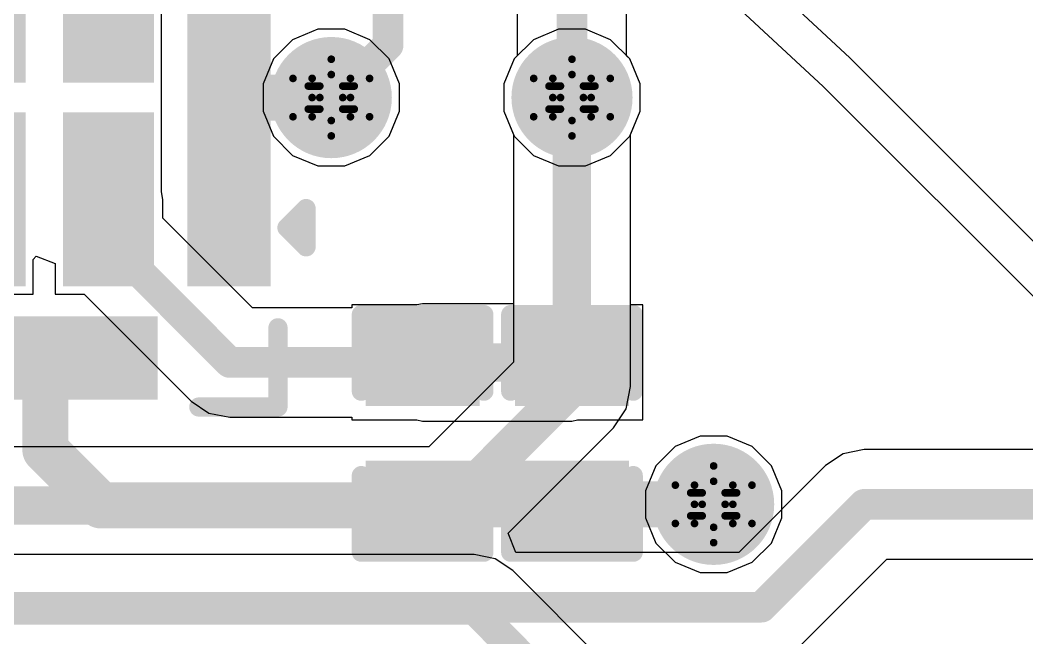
# Model space of a CAD drawing. Header units: inches. Extents: x -2.7 to 10.9, y -2.9 to 7.4.
# Drawn here: x 1.5479 to 1.8108, y 1.3925 to 1.5537 of the extents above; entities that cross this region are included whole.
import ezdxf

# ---------------------------------------------------------------- set-up
doc = ezdxf.new("R2010")
doc.units = ezdxf.units.IN
doc.header["$MEASUREMENT"] = 0
for name, color, linetype in [('Board Outline', 216, 'Continuous'), ('Bottom Layer', 5, 'Continuous'), ('Bottom Solder', 6, 'Continuous'), ('Drill Drawing', 1, 'Continuous'), ('Layer 2', 16, 'Continuous'), ('Layer 3', 76, 'Continuous'), ('Top Layer', 1, 'Continuous'), ('Top Overlay', 2, 'Continuous'), ('Top Paste', 8, 'Continuous'), ('Top Solder', 216, 'Continuous'), ('Via Holes', 16, 'Continuous')]:
    doc.layers.add(name, color=color, linetype=linetype)

# ---------------------------------------------------------------- blocks, each defined once
blk = doc.blocks.new('MP34DT06JTR_46')
at = {"layer": 'Top Layer'}
for points in [[(-0.02559, 0.0748), (0.02559, 0.0748), (0.02559, 0.06102), (-0.02559, 0.06102)], [(-0.05512, 0.04528), (-0.04134, 0.04528), (-0.04134, -0.04528), (-0.05512, -0.04528)], [(-0.02461, 0.04528), (-0.00886, 0.04528), (-0.00886, 0.00787), (-0.02461, 0.00787)], [(0.00886, 0.04528), (0.02461, 0.04528), (0.02461, 0.00787), (0.00886, 0.00787)], [(0.04134, 0.04528), (0.05512, 0.04528), (0.05512, -0.04528), (0.04134, -0.04528)], [(-0.02461, -0.00787), (-0.00886, -0.00787), (-0.00886, -0.04528), (-0.02461, -0.04528)], [(0.00886, -0.00787), (0.02461, -0.00787), (0.02461, -0.04528), (0.00886, -0.04528)], [(-0.02559, -0.06102), (0.02559, -0.06102), (0.02559, -0.0748), (-0.02559, -0.0748)]]:
    blk.add_hatch(color=1, dxfattribs=at).paths.add_polyline_path(points)
at = {"layer": 'Top Paste'}
for points in [[(-0.02559, 0.0748), (0.02559, 0.0748), (0.02559, 0.06102), (-0.02559, 0.06102)], [(-0.05512, 0.04528), (-0.04134, 0.04528), (-0.04134, -0.04528), (-0.05512, -0.04528)], [(-0.02461, 0.04528), (-0.00886, 0.04528), (-0.00886, 0.00787), (-0.02461, 0.00787)], [(0.00886, 0.04528), (0.02461, 0.04528), (0.02461, 0.00787), (0.00886, 0.00787)], [(0.04134, 0.04528), (0.05512, 0.04528), (0.05512, -0.04528), (0.04134, -0.04528)], [(-0.02461, -0.00787), (-0.00886, -0.00787), (-0.00886, -0.04528), (-0.02461, -0.04528)], [(0.00886, -0.00787), (0.02461, -0.00787), (0.02461, -0.04528), (0.00886, -0.04528)], [(-0.02559, -0.06102), (0.02559, -0.06102), (0.02559, -0.0748), (-0.02559, -0.0748)]]:
    blk.add_hatch(color=8, dxfattribs=at).paths.add_polyline_path(points)
at = {"layer": 'Top Solder'}
for points in [[(-0.02959, 0.0788), (0.02959, 0.0788), (0.02959, 0.05702), (-0.02959, 0.05702)], [(-0.05912, 0.04928), (-0.03734, 0.04928), (-0.03734, -0.04928), (-0.05912, -0.04928)], [(-0.02861, 0.04928), (-0.00486, 0.04928), (-0.00486, 0.00387), (-0.02861, 0.00387)], [(0.00486, 0.04928), (0.02861, 0.04928), (0.02861, 0.00387), (0.00486, 0.00387)], [(0.03734, 0.04928), (0.05912, 0.04928), (0.05912, -0.04928), (0.03734, -0.04928)], [(-0.02861, -0.00387), (-0.00486, -0.00387), (-0.00486, -0.04928), (-0.02861, -0.04928)], [(0.00486, -0.00387), (0.02861, -0.00387), (0.02861, -0.04928), (0.00486, -0.04928)], [(-0.02959, -0.05702), (0.02959, -0.05702), (0.02959, -0.0788), (-0.02959, -0.0788)]]:
    blk.add_hatch(color=216, dxfattribs=at).paths.add_polyline_path(points)
at = {"layer": 'Top Overlay'}
for points in [[(-0.06102, 0.08071, 0.005, 0.005, 0), (-0.04035, 0.08071, 0.005, 0.005, 0)], [(-0.06102, 0.06004, 0.005, 0.005, 0), (-0.06102, 0.08071, 0.005, 0.005, 0)], [(0.04035, 0.08071, 0.005, 0.005, 0), (0.06102, 0.08071, 0.005, 0.005, 0)], [(0.06102, 0.06004, 0.005, 0.005, 0), (0.06102, 0.08071, 0.005, 0.005, 0)], [(0.06336, -0.03394, 0.005, 0.005, 0), (0.06836, -0.02894, 0.005, 0.005, 0)], [(0.06836, -0.03894, 0.005, 0.005, 0), (0.06836, -0.02894, 0.005, 0.005, 0)], [(0.06336, -0.03394, 0.005, 0.005, 0), (0.06836, -0.03894, 0.005, 0.005, 0)], [(-0.06102, -0.08071, 0.005, 0.005, 0), (-0.06102, -0.06004, 0.005, 0.005, 0)], [(0.06102, -0.08071, 0.005, 0.005, 0), (0.06102, -0.06004, 0.005, 0.005, 0)], [(-0.06102, -0.08071, 0.005, 0.005, 0), (-0.04035, -0.08071, 0.005, 0.005, 0)], [(0.04035, -0.08071, 0.005, 0.005, 0), (0.06102, -0.08071, 0.005, 0.005, 0)]]:
    blk.add_lwpolyline(points, format="xyseb", dxfattribs=at)
for points in [[(-0.06227, 0.08071, 0.0025, 0.0025, 1), (-0.05977, 0.08071, 0.0025, 0.0025, 1)], [(-0.06227, 0.08071, 0.0025, 0.0025, 1), (-0.05977, 0.08071, 0.0025, 0.0025, 1)], [(-0.0416, 0.08071, 0.0025, 0.0025, 1), (-0.0391, 0.08071, 0.0025, 0.0025, 1)], [(0.0391, 0.08071, 0.0025, 0.0025, 1), (0.0416, 0.08071, 0.0025, 0.0025, 1)], [(0.05977, 0.08071, 0.0025, 0.0025, 1), (0.06227, 0.08071, 0.0025, 0.0025, 1)], [(0.05977, 0.08071, 0.0025, 0.0025, 1), (0.06227, 0.08071, 0.0025, 0.0025, 1)], [(-0.06227, 0.06004, 0.0025, 0.0025, 1), (-0.05977, 0.06004, 0.0025, 0.0025, 1)], [(0.05977, 0.06004, 0.0025, 0.0025, 1), (0.06227, 0.06004, 0.0025, 0.0025, 1)], [(0.06711, -0.02894, 0.0025, 0.0025, 1), (0.06961, -0.02894, 0.0025, 0.0025, 1)], [(0.06711, -0.02894, 0.0025, 0.0025, 1), (0.06961, -0.02894, 0.0025, 0.0025, 1)], [(0.06211, -0.03394, 0.0025, 0.0025, 1), (0.06461, -0.03394, 0.0025, 0.0025, 1)], [(0.06211, -0.03394, 0.0025, 0.0025, 1), (0.06461, -0.03394, 0.0025, 0.0025, 1)], [(0.06711, -0.03894, 0.0025, 0.0025, 1), (0.06961, -0.03894, 0.0025, 0.0025, 1)], [(0.06711, -0.03894, 0.0025, 0.0025, 1), (0.06961, -0.03894, 0.0025, 0.0025, 1)], [(-0.06227, -0.06004, 0.0025, 0.0025, 1), (-0.05977, -0.06004, 0.0025, 0.0025, 1)], [(0.05977, -0.06004, 0.0025, 0.0025, 1), (0.06227, -0.06004, 0.0025, 0.0025, 1)], [(-0.06227, -0.08071, 0.0025, 0.0025, 1), (-0.05977, -0.08071, 0.0025, 0.0025, 1)], [(-0.06227, -0.08071, 0.0025, 0.0025, 1), (-0.05977, -0.08071, 0.0025, 0.0025, 1)], [(-0.0416, -0.08071, 0.0025, 0.0025, 1), (-0.0391, -0.08071, 0.0025, 0.0025, 1)], [(0.0391, -0.08071, 0.0025, 0.0025, 1), (0.0416, -0.08071, 0.0025, 0.0025, 1)], [(0.05977, -0.08071, 0.0025, 0.0025, 1), (0.06227, -0.08071, 0.0025, 0.0025, 1)], [(0.05977, -0.08071, 0.0025, 0.0025, 1), (0.06227, -0.08071, 0.0025, 0.0025, 1)]]:
    blk.add_lwpolyline(points, format="xyseb", close=True, dxfattribs=at)
blk = doc.blocks.new('C___0402_90')
at = {"layer": 'Top Layer'}
for points in [[(-0.0275, -0.0125), (-0.0275, 0.0125), (-0.0095, 0.0125), (-0.0095, -0.0125)], [(0.0095, -0.0125), (0.0095, 0.0125), (0.0275, 0.0125), (0.0275, -0.0125)]]:
    blk.add_hatch(color=1, dxfattribs=at).paths.add_polyline_path(points)
at = {"layer": 'Top Paste'}
for points in [[(-0.0275, -0.0125), (-0.0275, 0.0125), (-0.0095, 0.0125), (-0.0095, -0.0125)], [(0.0095, -0.0125), (0.0095, 0.0125), (0.0275, 0.0125), (0.0275, -0.0125)]]:
    blk.add_hatch(color=8, dxfattribs=at).paths.add_polyline_path(points)
at = {"layer": 'Top Solder'}
for points in [[(-0.02986, -0.01486), (-0.02986, 0.01486), (-0.00714, 0.01486), (-0.00714, -0.01486)], [(0.00714, -0.01486), (0.00714, 0.01486), (0.02986, 0.01486), (0.02986, -0.01486)]]:
    blk.add_hatch(color=216, dxfattribs=at).paths.add_polyline_path(points)
at = {"layer": 'Top Overlay'}
for points in [[(-0.031, 0.016, 0.005, 0.005, 0), (-0.011, 0.016, 0.005, 0.005, 0)], [(-0.031, 0.016, 0.005, 0.005, 0), (-0.031, -0.016, 0.005, 0.005, 0)], [(0.011, 0.016, 0.005, 0.005, 0), (0.031, 0.016, 0.005, 0.005, 0)], [(0.031, 0.016, 0.005, 0.005, 0), (0.031, -0.016, 0.005, 0.005, 0)], [(-0.031, -0.016, 0.005, 0.005, 0), (-0.011, -0.016, 0.005, 0.005, 0)], [(0.011, -0.016, 0.005, 0.005, 0), (0.031, -0.016, 0.005, 0.005, 0)]]:
    blk.add_lwpolyline(points, format="xyseb", dxfattribs=at)
for points in [[(-0.03225, 0.016, 0.0025, 0.0025, 1), (-0.02975, 0.016, 0.0025, 0.0025, 1)], [(-0.03225, 0.016, 0.0025, 0.0025, 1), (-0.02975, 0.016, 0.0025, 0.0025, 1)], [(-0.01225, 0.016, 0.0025, 0.0025, 1), (-0.00975, 0.016, 0.0025, 0.0025, 1)], [(0.00975, 0.016, 0.0025, 0.0025, 1), (0.01225, 0.016, 0.0025, 0.0025, 1)], [(0.02975, 0.016, 0.0025, 0.0025, 1), (0.03225, 0.016, 0.0025, 0.0025, 1)], [(0.02975, 0.016, 0.0025, 0.0025, 1), (0.03225, 0.016, 0.0025, 0.0025, 1)], [(-0.03225, -0.016, 0.0025, 0.0025, 1), (-0.02975, -0.016, 0.0025, 0.0025, 1)], [(-0.03225, -0.016, 0.0025, 0.0025, 1), (-0.02975, -0.016, 0.0025, 0.0025, 1)], [(-0.01225, -0.016, 0.0025, 0.0025, 1), (-0.00975, -0.016, 0.0025, 0.0025, 1)], [(0.00975, -0.016, 0.0025, 0.0025, 1), (0.01225, -0.016, 0.0025, 0.0025, 1)], [(0.02975, -0.016, 0.0025, 0.0025, 1), (0.03225, -0.016, 0.0025, 0.0025, 1)], [(0.02975, -0.016, 0.0025, 0.0025, 1), (0.03225, -0.016, 0.0025, 0.0025, 1)]]:
    blk.add_lwpolyline(points, format="xyseb", close=True, dxfattribs=at)
blk = doc.blocks.new('C___0402_92')
at = {"layer": 'Top Layer'}
for points in [[(-0.0275, -0.0125), (-0.0275, 0.0125), (-0.0095, 0.0125), (-0.0095, -0.0125)], [(0.0095, -0.0125), (0.0095, 0.0125), (0.0275, 0.0125), (0.0275, -0.0125)]]:
    blk.add_hatch(color=1, dxfattribs=at).paths.add_polyline_path(points)
at = {"layer": 'Top Paste'}
for points in [[(-0.0275, -0.0125), (-0.0275, 0.0125), (-0.0095, 0.0125), (-0.0095, -0.0125)], [(0.0095, -0.0125), (0.0095, 0.0125), (0.0275, 0.0125), (0.0275, -0.0125)]]:
    blk.add_hatch(color=8, dxfattribs=at).paths.add_polyline_path(points)
at = {"layer": 'Top Solder'}
for points in [[(-0.02986, -0.01486), (-0.02986, 0.01486), (-0.00714, 0.01486), (-0.00714, -0.01486)], [(0.00714, -0.01486), (0.00714, 0.01486), (0.02986, 0.01486), (0.02986, -0.01486)]]:
    blk.add_hatch(color=216, dxfattribs=at).paths.add_polyline_path(points)
at = {"layer": 'Top Overlay'}
for points in [[(-0.031, 0.016, 0.005, 0.005, 0), (-0.011, 0.016, 0.005, 0.005, 0)], [(-0.031, 0.016, 0.005, 0.005, 0), (-0.031, -0.016, 0.005, 0.005, 0)], [(0.011, 0.016, 0.005, 0.005, 0), (0.031, 0.016, 0.005, 0.005, 0)], [(0.031, 0.016, 0.005, 0.005, 0), (0.031, -0.016, 0.005, 0.005, 0)], [(-0.031, -0.016, 0.005, 0.005, 0), (-0.011, -0.016, 0.005, 0.005, 0)], [(0.011, -0.016, 0.005, 0.005, 0), (0.031, -0.016, 0.005, 0.005, 0)]]:
    blk.add_lwpolyline(points, format="xyseb", dxfattribs=at)
for points in [[(-0.03225, 0.016, 0.0025, 0.0025, 1), (-0.02975, 0.016, 0.0025, 0.0025, 1)], [(-0.03225, 0.016, 0.0025, 0.0025, 1), (-0.02975, 0.016, 0.0025, 0.0025, 1)], [(-0.01225, 0.016, 0.0025, 0.0025, 1), (-0.00975, 0.016, 0.0025, 0.0025, 1)], [(0.00975, 0.016, 0.0025, 0.0025, 1), (0.01225, 0.016, 0.0025, 0.0025, 1)], [(0.02975, 0.016, 0.0025, 0.0025, 1), (0.03225, 0.016, 0.0025, 0.0025, 1)], [(0.02975, 0.016, 0.0025, 0.0025, 1), (0.03225, 0.016, 0.0025, 0.0025, 1)], [(-0.03225, -0.016, 0.0025, 0.0025, 1), (-0.02975, -0.016, 0.0025, 0.0025, 1)], [(-0.03225, -0.016, 0.0025, 0.0025, 1), (-0.02975, -0.016, 0.0025, 0.0025, 1)], [(-0.01225, -0.016, 0.0025, 0.0025, 1), (-0.00975, -0.016, 0.0025, 0.0025, 1)], [(0.00975, -0.016, 0.0025, 0.0025, 1), (0.01225, -0.016, 0.0025, 0.0025, 1)], [(0.02975, -0.016, 0.0025, 0.0025, 1), (0.03225, -0.016, 0.0025, 0.0025, 1)], [(0.02975, -0.016, 0.0025, 0.0025, 1), (0.03225, -0.016, 0.0025, 0.0025, 1)]]:
    blk.add_lwpolyline(points, format="xyseb", close=True, dxfattribs=at)

msp = doc.modelspace()

# ---------------------------------------------------------------- hatches: boundary and pattern name
at = {"layer": 'Bottom Layer'}
h = msp.add_hatch(color=5, dxfattribs=at)
edge = h.paths.add_edge_path()
edge.add_arc((1.62917, 1.53346), 0.01181, 0, 360)
h = msp.add_hatch(color=5, dxfattribs=at)
edge = h.paths.add_edge_path()
edge.add_arc((1.69201, 1.53346), 0.01181, 0, 360)
h = msp.add_hatch(color=5, dxfattribs=at)
edge = h.paths.add_edge_path()
edge.add_arc((1.729, 1.42736), 0.01181, 0, 360)
at = {"layer": 'Bottom Solder'}
h = msp.add_hatch(color=6, dxfattribs=at)
edge = h.paths.add_edge_path()
edge.add_arc((1.62917, 1.53346), 0.01581, 0, 360)
h = msp.add_hatch(color=6, dxfattribs=at)
edge = h.paths.add_edge_path()
edge.add_arc((1.69201, 1.53346), 0.01581, 0, 360)
h = msp.add_hatch(color=6, dxfattribs=at)
edge = h.paths.add_edge_path()
edge.add_arc((1.729, 1.42736), 0.01581, 0, 360)
at = {"layer": 'Layer 2'}
h = msp.add_hatch(color=16, dxfattribs=at)
edge = h.paths.add_edge_path()
edge.add_arc((1.62917, 1.53346), 0.01181, 0, 360)
h = msp.add_hatch(color=16, dxfattribs=at)
edge = h.paths.add_edge_path()
edge.add_arc((1.69201, 1.53346), 0.01181, 0, 360)
h = msp.add_hatch(color=16, dxfattribs=at)
edge = h.paths.add_edge_path()
edge.add_arc((1.729, 1.42736), 0.01181, 0, 360)
at = {"layer": 'Layer 3'}
h = msp.add_hatch(color=76, dxfattribs=at)
edge = h.paths.add_edge_path()
edge.add_arc((1.62917, 1.53346), 0.01181, 0, 360)
h = msp.add_hatch(color=76, dxfattribs=at)
edge = h.paths.add_edge_path()
edge.add_arc((1.69201, 1.53346), 0.01181, 0, 360)
h = msp.add_hatch(color=76, dxfattribs=at)
edge = h.paths.add_edge_path()
edge.add_arc((1.729, 1.42736), 0.01181, 0, 360)
at = {"layer": 'Top Layer'}
h = msp.add_hatch(color=1, dxfattribs=at)
edge = h.paths.add_edge_path()
edge.add_arc((1.62917, 1.53346), 0.01181, 0, 360)
h = msp.add_hatch(color=1, dxfattribs=at)
edge = h.paths.add_edge_path()
edge.add_arc((1.69201, 1.53346), 0.01181, 0, 360)
h = msp.add_hatch(color=1, dxfattribs=at)
edge = h.paths.add_edge_path()
edge.add_arc((1.729, 1.42736), 0.01181, 0, 360)
at = {"layer": 'Top Solder'}
h = msp.add_hatch(color=216, dxfattribs=at)
edge = h.paths.add_edge_path()
edge.add_arc((1.62917, 1.53346), 0.01581, 0, 360)
h = msp.add_hatch(color=216, dxfattribs=at)
edge = h.paths.add_edge_path()
edge.add_arc((1.69201, 1.53346), 0.01581, 0, 360)
h = msp.add_hatch(color=216, dxfattribs=at)
edge = h.paths.add_edge_path()
edge.add_arc((1.729, 1.42736), 0.01581, 0, 360)
at = {"layer": 'Via Holes'}
h = msp.add_hatch(color=7, dxfattribs=at)
edge = h.paths.add_edge_path()
edge.add_arc((1.62917, 1.53346), 0.00591, 0, 360)
h = msp.add_hatch(color=7, dxfattribs=at)
edge = h.paths.add_edge_path()
edge.add_arc((1.69201, 1.53346), 0.00591, 0, 360)
h = msp.add_hatch(color=7, dxfattribs=at)
edge = h.paths.add_edge_path()
edge.add_arc((1.729, 1.42736), 0.00591, 0, 360)

# ---------------------------------------------------------------- linework, layer by layer
at = {"layer": 'Board Outline'}
msp.add_lwpolyline([(-2.49969, 1.37795, 0.005, 0.005, -0.740599), (2.8433, 0.25075, 0.005, 0.005, 0)], format="xyseb", dxfattribs=at)
at = {"layer": 'Bottom Layer'}
for p, q in [((1.70628, 1.54438), (1.70628, 1.65499)), ((1.67773, 1.64908), (1.67773, 1.54438)), ((1.67691, 1.54355), (1.6742, 1.53701)), ((1.67773, 1.54438), (1.67691, 1.54355)), ((1.70711, 1.54355), (1.70628, 1.54438)), ((1.70982, 1.53701), (1.70711, 1.54355)), ((1.6742, 1.53701), (1.6742, 1.52992)), ((1.70982, 1.52992), (1.70982, 1.53701)), ((1.6742, 1.52992), (1.67671, 1.52385)), ((1.7073, 1.52385), (1.70982, 1.52992)), ((1.67671, 1.52385), (1.67671, 1.46446)), ((1.7073, 1.45812), (1.7073, 1.52385)), ((1.67671, 1.46446), (1.65461, 1.44236)), ((1.70614, 1.45227), (1.7073, 1.45812)), ((1.70282, 1.44731), (1.70614, 1.45227)), ((1.67531, 1.4198), (1.70282, 1.44731)), ((1.65461, 1.44236), (0.34657, 1.44236)), ((1.76284, 1.44054), (1.75821, 1.43745)), ((1.7683, 1.44163), (1.76284, 1.44054)), ((1.92458, 1.44163), (1.7683, 1.44163)), ((1.75821, 1.43745), (1.73556, 1.4148)), ((1.75821, 1.43745), (1.75821, 1.43745)), ((1.67738, 1.4148), (1.67531, 1.4198)), ((1.73556, 1.4148), (1.67738, 1.4148)), ((1.75157, 1.39043), (1.77421, 1.41308)), ((1.77421, 1.41308), (1.92458, 1.41308))]:
    msp.add_line(p, q, dxfattribs=at)
for points in [[(1.69201, 1.53346, 0.008, 0.008, 0), (1.69201, 1.65499, 0.008, 0.008, 0)], [(1.69201, 1.45812, 0.01, 0.01, 0), (1.69201, 1.53346, 0.01, 0.01, 0)], [(1.66094, 1.42706, 0.01, 0.01, 0), (1.69201, 1.45812, 0.01, 0.01, 0)], [(0.09701, 1.42706, 0.01, 0.01, 0), (1.66094, 1.42706, 0.01, 0.01, 0)], [(1.74147, 1.40053, 0.008, 0.008, 0), (1.7683, 1.42736, 0.008, 0.008, 0)], [(1.7683, 1.42736, 0.008, 0.008, 0), (1.93549, 1.42736, 0.008, 0.008, 0)], [(1.23653, 1.40053, 0.008, 0.008, 0), (1.74147, 1.40053, 0.008, 0.008, 0)]]:
    msp.add_lwpolyline(points, format="xyseb", dxfattribs=at)
for points in [[(1.68951, 1.53346, 0.005, 0.005, 1), (1.69451, 1.53346, 0.005, 0.005, 1)], [(1.69001, 1.53346, 0.004, 0.004, 1), (1.69401, 1.53346, 0.004, 0.004, 1)], [(1.68951, 1.45812, 0.005, 0.005, 1), (1.69451, 1.45812, 0.005, 0.005, 1)], [(1.68951, 1.45812, 0.005, 0.005, 1), (1.69451, 1.45812, 0.005, 0.005, 1)], [(1.65844, 1.42706, 0.005, 0.005, 1), (1.66344, 1.42706, 0.005, 0.005, 1)], [(1.65844, 1.42706, 0.005, 0.005, 1), (1.66344, 1.42706, 0.005, 0.005, 1)], [(1.7663, 1.42736, 0.004, 0.004, 1), (1.7703, 1.42736, 0.004, 0.004, 1)], [(1.7663, 1.42736, 0.004, 0.004, 1), (1.7703, 1.42736, 0.004, 0.004, 1)], [(1.73947, 1.40053, 0.004, 0.004, 1), (1.74347, 1.40053, 0.004, 0.004, 1)], [(1.73947, 1.40053, 0.004, 0.004, 1), (1.74347, 1.40053, 0.004, 0.004, 1)]]:
    msp.add_lwpolyline(points, format="xyseb", close=True, dxfattribs=at)
at = {"layer": 'Drill Drawing'}
for points in [[(1.62417, 1.53846, 0.002, 0.002, 0), (1.62917, 1.54346, 0.002, 0.002, 0)], [(1.62917, 1.54346, 0.002, 0.002, 0), (1.63417, 1.53846, 0.002, 0.002, 0)], [(1.68701, 1.53846, 0.002, 0.002, 0), (1.69201, 1.54346, 0.002, 0.002, 0)], [(1.69201, 1.54346, 0.002, 0.002, 0), (1.69701, 1.53846, 0.002, 0.002, 0)], [(1.62617, 1.53646, 0.002, 0.002, 0), (1.62917, 1.53946, 0.002, 0.002, 0)], [(1.62917, 1.53946, 0.002, 0.002, 0), (1.63217, 1.53646, 0.002, 0.002, 0)], [(1.68901, 1.53646, 0.002, 0.002, 0), (1.69201, 1.53946, 0.002, 0.002, 0)], [(1.69201, 1.53946, 0.002, 0.002, 0), (1.69501, 1.53646, 0.002, 0.002, 0)], [(1.61917, 1.53846, 0.002, 0.002, 0), (1.62417, 1.53346, 0.002, 0.002, 0)], [(1.61917, 1.53846, 0.002, 0.002, 0), (1.62417, 1.53846, 0.002, 0.002, 0)], [(1.63417, 1.53846, 0.002, 0.002, 0), (1.63917, 1.53846, 0.002, 0.002, 0)], [(1.63417, 1.53346, 0.002, 0.002, 0), (1.63917, 1.53846, 0.002, 0.002, 0)], [(1.68201, 1.53846, 0.002, 0.002, 0), (1.68701, 1.53346, 0.002, 0.002, 0)], [(1.68201, 1.53846, 0.002, 0.002, 0), (1.68701, 1.53846, 0.002, 0.002, 0)], [(1.69701, 1.53846, 0.002, 0.002, 0), (1.70201, 1.53846, 0.002, 0.002, 0)], [(1.69701, 1.53346, 0.002, 0.002, 0), (1.70201, 1.53846, 0.002, 0.002, 0)], [(1.62317, 1.53646, 0.002, 0.002, 0), (1.62617, 1.53346, 0.002, 0.002, 0)], [(1.62317, 1.53646, 0.002, 0.002, 0), (1.62617, 1.53646, 0.002, 0.002, 0)], [(1.63217, 1.53646, 0.002, 0.002, 0), (1.63517, 1.53646, 0.002, 0.002, 0)], [(1.63217, 1.53346, 0.002, 0.002, 0), (1.63517, 1.53646, 0.002, 0.002, 0)], [(1.68601, 1.53646, 0.002, 0.002, 0), (1.68901, 1.53346, 0.002, 0.002, 0)], [(1.68601, 1.53646, 0.002, 0.002, 0), (1.68901, 1.53646, 0.002, 0.002, 0)], [(1.69501, 1.53646, 0.002, 0.002, 0), (1.69801, 1.53646, 0.002, 0.002, 0)], [(1.69501, 1.53346, 0.002, 0.002, 0), (1.69801, 1.53646, 0.002, 0.002, 0)], [(1.61917, 1.52846, 0.002, 0.002, 0), (1.62417, 1.53346, 0.002, 0.002, 0)], [(1.62317, 1.53046, 0.002, 0.002, 0), (1.62617, 1.53346, 0.002, 0.002, 0)], [(1.63217, 1.53346, 0.002, 0.002, 0), (1.63517, 1.53046, 0.002, 0.002, 0)], [(1.63417, 1.53346, 0.002, 0.002, 0), (1.63917, 1.52846, 0.002, 0.002, 0)], [(1.68201, 1.52846, 0.002, 0.002, 0), (1.68701, 1.53346, 0.002, 0.002, 0)], [(1.68601, 1.53046, 0.002, 0.002, 0), (1.68901, 1.53346, 0.002, 0.002, 0)], [(1.69501, 1.53346, 0.002, 0.002, 0), (1.69801, 1.53046, 0.002, 0.002, 0)], [(1.69701, 1.53346, 0.002, 0.002, 0), (1.70201, 1.52846, 0.002, 0.002, 0)], [(1.62317, 1.53046, 0.002, 0.002, 0), (1.62617, 1.53046, 0.002, 0.002, 0)], [(1.62617, 1.53046, 0.002, 0.002, 0), (1.62917, 1.52746, 0.002, 0.002, 0)], [(1.62917, 1.52746, 0.002, 0.002, 0), (1.63217, 1.53046, 0.002, 0.002, 0)], [(1.63217, 1.53046, 0.002, 0.002, 0), (1.63517, 1.53046, 0.002, 0.002, 0)], [(1.68601, 1.53046, 0.002, 0.002, 0), (1.68901, 1.53046, 0.002, 0.002, 0)], [(1.68901, 1.53046, 0.002, 0.002, 0), (1.69201, 1.52746, 0.002, 0.002, 0)], [(1.69201, 1.52746, 0.002, 0.002, 0), (1.69501, 1.53046, 0.002, 0.002, 0)], [(1.69501, 1.53046, 0.002, 0.002, 0), (1.69801, 1.53046, 0.002, 0.002, 0)], [(1.61917, 1.52846, 0.002, 0.002, 0), (1.62417, 1.52846, 0.002, 0.002, 0)], [(1.62417, 1.52846, 0.002, 0.002, 0), (1.62917, 1.52346, 0.002, 0.002, 0)], [(1.62917, 1.52346, 0.002, 0.002, 0), (1.63417, 1.52846, 0.002, 0.002, 0)], [(1.63417, 1.52846, 0.002, 0.002, 0), (1.63917, 1.52846, 0.002, 0.002, 0)], [(1.68201, 1.52846, 0.002, 0.002, 0), (1.68701, 1.52846, 0.002, 0.002, 0)], [(1.68701, 1.52846, 0.002, 0.002, 0), (1.69201, 1.52346, 0.002, 0.002, 0)], [(1.69201, 1.52346, 0.002, 0.002, 0), (1.69701, 1.52846, 0.002, 0.002, 0)], [(1.69701, 1.52846, 0.002, 0.002, 0), (1.70201, 1.52846, 0.002, 0.002, 0)], [(1.724, 1.43236, 0.002, 0.002, 0), (1.729, 1.43736, 0.002, 0.002, 0)], [(1.729, 1.43736, 0.002, 0.002, 0), (1.734, 1.43236, 0.002, 0.002, 0)], [(1.719, 1.43236, 0.002, 0.002, 0), (1.724, 1.42736, 0.002, 0.002, 0)], [(1.719, 1.43236, 0.002, 0.002, 0), (1.724, 1.43236, 0.002, 0.002, 0)], [(1.726, 1.43036, 0.002, 0.002, 0), (1.729, 1.43336, 0.002, 0.002, 0)], [(1.729, 1.43336, 0.002, 0.002, 0), (1.732, 1.43036, 0.002, 0.002, 0)], [(1.734, 1.43236, 0.002, 0.002, 0), (1.739, 1.43236, 0.002, 0.002, 0)], [(1.734, 1.42736, 0.002, 0.002, 0), (1.739, 1.43236, 0.002, 0.002, 0)], [(1.723, 1.43036, 0.002, 0.002, 0), (1.726, 1.42736, 0.002, 0.002, 0)], [(1.723, 1.43036, 0.002, 0.002, 0), (1.726, 1.43036, 0.002, 0.002, 0)], [(1.732, 1.43036, 0.002, 0.002, 0), (1.735, 1.43036, 0.002, 0.002, 0)], [(1.732, 1.42736, 0.002, 0.002, 0), (1.735, 1.43036, 0.002, 0.002, 0)], [(1.719, 1.42236, 0.002, 0.002, 0), (1.724, 1.42736, 0.002, 0.002, 0)], [(1.723, 1.42436, 0.002, 0.002, 0), (1.726, 1.42736, 0.002, 0.002, 0)], [(1.732, 1.42736, 0.002, 0.002, 0), (1.735, 1.42436, 0.002, 0.002, 0)], [(1.734, 1.42736, 0.002, 0.002, 0), (1.739, 1.42236, 0.002, 0.002, 0)], [(1.723, 1.42436, 0.002, 0.002, 0), (1.726, 1.42436, 0.002, 0.002, 0)], [(1.726, 1.42436, 0.002, 0.002, 0), (1.729, 1.42136, 0.002, 0.002, 0)], [(1.729, 1.42136, 0.002, 0.002, 0), (1.732, 1.42436, 0.002, 0.002, 0)], [(1.732, 1.42436, 0.002, 0.002, 0), (1.735, 1.42436, 0.002, 0.002, 0)], [(1.719, 1.42236, 0.002, 0.002, 0), (1.724, 1.42236, 0.002, 0.002, 0)], [(1.724, 1.42236, 0.002, 0.002, 0), (1.729, 1.41736, 0.002, 0.002, 0)], [(1.729, 1.41736, 0.002, 0.002, 0), (1.734, 1.42236, 0.002, 0.002, 0)], [(1.734, 1.42236, 0.002, 0.002, 0), (1.739, 1.42236, 0.002, 0.002, 0)]]:
    msp.add_lwpolyline(points, format="xyseb", dxfattribs=at)
for points in [[(1.62867, 1.54346, 0.001, 0.001, 1), (1.62967, 1.54346, 0.001, 0.001, 1)], [(1.62867, 1.54346, 0.001, 0.001, 1), (1.62967, 1.54346, 0.001, 0.001, 1)], [(1.69151, 1.54346, 0.001, 0.001, 1), (1.69251, 1.54346, 0.001, 0.001, 1)], [(1.69151, 1.54346, 0.001, 0.001, 1), (1.69251, 1.54346, 0.001, 0.001, 1)], [(1.62867, 1.53946, 0.001, 0.001, 1), (1.62967, 1.53946, 0.001, 0.001, 1)], [(1.62867, 1.53946, 0.001, 0.001, 1), (1.62967, 1.53946, 0.001, 0.001, 1)], [(1.69151, 1.53946, 0.001, 0.001, 1), (1.69251, 1.53946, 0.001, 0.001, 1)], [(1.69151, 1.53946, 0.001, 0.001, 1), (1.69251, 1.53946, 0.001, 0.001, 1)], [(1.61867, 1.53846, 0.001, 0.001, 1), (1.61967, 1.53846, 0.001, 0.001, 1)], [(1.61867, 1.53846, 0.001, 0.001, 1), (1.61967, 1.53846, 0.001, 0.001, 1)], [(1.62367, 1.53846, 0.001, 0.001, 1), (1.62467, 1.53846, 0.001, 0.001, 1)], [(1.62367, 1.53846, 0.001, 0.001, 1), (1.62467, 1.53846, 0.001, 0.001, 1)], [(1.63367, 1.53846, 0.001, 0.001, 1), (1.63467, 1.53846, 0.001, 0.001, 1)], [(1.63367, 1.53846, 0.001, 0.001, 1), (1.63467, 1.53846, 0.001, 0.001, 1)], [(1.63867, 1.53846, 0.001, 0.001, 1), (1.63967, 1.53846, 0.001, 0.001, 1)], [(1.63867, 1.53846, 0.001, 0.001, 1), (1.63967, 1.53846, 0.001, 0.001, 1)], [(1.68151, 1.53846, 0.001, 0.001, 1), (1.68251, 1.53846, 0.001, 0.001, 1)], [(1.68151, 1.53846, 0.001, 0.001, 1), (1.68251, 1.53846, 0.001, 0.001, 1)], [(1.68651, 1.53846, 0.001, 0.001, 1), (1.68751, 1.53846, 0.001, 0.001, 1)], [(1.68651, 1.53846, 0.001, 0.001, 1), (1.68751, 1.53846, 0.001, 0.001, 1)], [(1.69651, 1.53846, 0.001, 0.001, 1), (1.69751, 1.53846, 0.001, 0.001, 1)], [(1.69651, 1.53846, 0.001, 0.001, 1), (1.69751, 1.53846, 0.001, 0.001, 1)], [(1.70151, 1.53846, 0.001, 0.001, 1), (1.70251, 1.53846, 0.001, 0.001, 1)], [(1.70151, 1.53846, 0.001, 0.001, 1), (1.70251, 1.53846, 0.001, 0.001, 1)], [(1.62267, 1.53646, 0.001, 0.001, 1), (1.62367, 1.53646, 0.001, 0.001, 1)], [(1.62267, 1.53646, 0.001, 0.001, 1), (1.62367, 1.53646, 0.001, 0.001, 1)], [(1.62567, 1.53646, 0.001, 0.001, 1), (1.62667, 1.53646, 0.001, 0.001, 1)], [(1.62567, 1.53646, 0.001, 0.001, 1), (1.62667, 1.53646, 0.001, 0.001, 1)], [(1.63167, 1.53646, 0.001, 0.001, 1), (1.63267, 1.53646, 0.001, 0.001, 1)], [(1.63167, 1.53646, 0.001, 0.001, 1), (1.63267, 1.53646, 0.001, 0.001, 1)], [(1.63467, 1.53646, 0.001, 0.001, 1), (1.63567, 1.53646, 0.001, 0.001, 1)], [(1.63467, 1.53646, 0.001, 0.001, 1), (1.63567, 1.53646, 0.001, 0.001, 1)], [(1.68551, 1.53646, 0.001, 0.001, 1), (1.68651, 1.53646, 0.001, 0.001, 1)], [(1.68551, 1.53646, 0.001, 0.001, 1), (1.68651, 1.53646, 0.001, 0.001, 1)], [(1.68851, 1.53646, 0.001, 0.001, 1), (1.68951, 1.53646, 0.001, 0.001, 1)], [(1.68851, 1.53646, 0.001, 0.001, 1), (1.68951, 1.53646, 0.001, 0.001, 1)], [(1.69451, 1.53646, 0.001, 0.001, 1), (1.69551, 1.53646, 0.001, 0.001, 1)], [(1.69451, 1.53646, 0.001, 0.001, 1), (1.69551, 1.53646, 0.001, 0.001, 1)], [(1.69751, 1.53646, 0.001, 0.001, 1), (1.69851, 1.53646, 0.001, 0.001, 1)], [(1.69751, 1.53646, 0.001, 0.001, 1), (1.69851, 1.53646, 0.001, 0.001, 1)], [(1.62367, 1.53346, 0.001, 0.001, 1), (1.62467, 1.53346, 0.001, 0.001, 1)], [(1.62367, 1.53346, 0.001, 0.001, 1), (1.62467, 1.53346, 0.001, 0.001, 1)], [(1.62567, 1.53346, 0.001, 0.001, 1), (1.62667, 1.53346, 0.001, 0.001, 1)], [(1.62567, 1.53346, 0.001, 0.001, 1), (1.62667, 1.53346, 0.001, 0.001, 1)], [(1.63167, 1.53346, 0.001, 0.001, 1), (1.63267, 1.53346, 0.001, 0.001, 1)], [(1.63167, 1.53346, 0.001, 0.001, 1), (1.63267, 1.53346, 0.001, 0.001, 1)], [(1.63367, 1.53346, 0.001, 0.001, 1), (1.63467, 1.53346, 0.001, 0.001, 1)], [(1.63367, 1.53346, 0.001, 0.001, 1), (1.63467, 1.53346, 0.001, 0.001, 1)], [(1.68651, 1.53346, 0.001, 0.001, 1), (1.68751, 1.53346, 0.001, 0.001, 1)], [(1.68651, 1.53346, 0.001, 0.001, 1), (1.68751, 1.53346, 0.001, 0.001, 1)], [(1.68851, 1.53346, 0.001, 0.001, 1), (1.68951, 1.53346, 0.001, 0.001, 1)], [(1.68851, 1.53346, 0.001, 0.001, 1), (1.68951, 1.53346, 0.001, 0.001, 1)], [(1.69451, 1.53346, 0.001, 0.001, 1), (1.69551, 1.53346, 0.001, 0.001, 1)], [(1.69451, 1.53346, 0.001, 0.001, 1), (1.69551, 1.53346, 0.001, 0.001, 1)], [(1.69651, 1.53346, 0.001, 0.001, 1), (1.69751, 1.53346, 0.001, 0.001, 1)], [(1.69651, 1.53346, 0.001, 0.001, 1), (1.69751, 1.53346, 0.001, 0.001, 1)], [(1.62267, 1.53046, 0.001, 0.001, 1), (1.62367, 1.53046, 0.001, 0.001, 1)], [(1.62267, 1.53046, 0.001, 0.001, 1), (1.62367, 1.53046, 0.001, 0.001, 1)], [(1.62567, 1.53046, 0.001, 0.001, 1), (1.62667, 1.53046, 0.001, 0.001, 1)], [(1.62567, 1.53046, 0.001, 0.001, 1), (1.62667, 1.53046, 0.001, 0.001, 1)], [(1.63167, 1.53046, 0.001, 0.001, 1), (1.63267, 1.53046, 0.001, 0.001, 1)], [(1.63167, 1.53046, 0.001, 0.001, 1), (1.63267, 1.53046, 0.001, 0.001, 1)], [(1.63467, 1.53046, 0.001, 0.001, 1), (1.63567, 1.53046, 0.001, 0.001, 1)], [(1.63467, 1.53046, 0.001, 0.001, 1), (1.63567, 1.53046, 0.001, 0.001, 1)], [(1.68551, 1.53046, 0.001, 0.001, 1), (1.68651, 1.53046, 0.001, 0.001, 1)], [(1.68551, 1.53046, 0.001, 0.001, 1), (1.68651, 1.53046, 0.001, 0.001, 1)], [(1.68851, 1.53046, 0.001, 0.001, 1), (1.68951, 1.53046, 0.001, 0.001, 1)], [(1.68851, 1.53046, 0.001, 0.001, 1), (1.68951, 1.53046, 0.001, 0.001, 1)], [(1.69451, 1.53046, 0.001, 0.001, 1), (1.69551, 1.53046, 0.001, 0.001, 1)], [(1.69451, 1.53046, 0.001, 0.001, 1), (1.69551, 1.53046, 0.001, 0.001, 1)], [(1.69751, 1.53046, 0.001, 0.001, 1), (1.69851, 1.53046, 0.001, 0.001, 1)], [(1.69751, 1.53046, 0.001, 0.001, 1), (1.69851, 1.53046, 0.001, 0.001, 1)], [(1.61867, 1.52846, 0.001, 0.001, 1), (1.61967, 1.52846, 0.001, 0.001, 1)], [(1.61867, 1.52846, 0.001, 0.001, 1), (1.61967, 1.52846, 0.001, 0.001, 1)], [(1.62367, 1.52846, 0.001, 0.001, 1), (1.62467, 1.52846, 0.001, 0.001, 1)], [(1.62367, 1.52846, 0.001, 0.001, 1), (1.62467, 1.52846, 0.001, 0.001, 1)], [(1.62867, 1.52746, 0.001, 0.001, 1), (1.62967, 1.52746, 0.001, 0.001, 1)], [(1.62867, 1.52746, 0.001, 0.001, 1), (1.62967, 1.52746, 0.001, 0.001, 1)], [(1.63367, 1.52846, 0.001, 0.001, 1), (1.63467, 1.52846, 0.001, 0.001, 1)], [(1.63367, 1.52846, 0.001, 0.001, 1), (1.63467, 1.52846, 0.001, 0.001, 1)], [(1.63867, 1.52846, 0.001, 0.001, 1), (1.63967, 1.52846, 0.001, 0.001, 1)], [(1.63867, 1.52846, 0.001, 0.001, 1), (1.63967, 1.52846, 0.001, 0.001, 1)], [(1.68151, 1.52846, 0.001, 0.001, 1), (1.68251, 1.52846, 0.001, 0.001, 1)], [(1.68151, 1.52846, 0.001, 0.001, 1), (1.68251, 1.52846, 0.001, 0.001, 1)], [(1.68651, 1.52846, 0.001, 0.001, 1), (1.68751, 1.52846, 0.001, 0.001, 1)], [(1.68651, 1.52846, 0.001, 0.001, 1), (1.68751, 1.52846, 0.001, 0.001, 1)], [(1.69151, 1.52746, 0.001, 0.001, 1), (1.69251, 1.52746, 0.001, 0.001, 1)], [(1.69151, 1.52746, 0.001, 0.001, 1), (1.69251, 1.52746, 0.001, 0.001, 1)], [(1.69651, 1.52846, 0.001, 0.001, 1), (1.69751, 1.52846, 0.001, 0.001, 1)], [(1.69651, 1.52846, 0.001, 0.001, 1), (1.69751, 1.52846, 0.001, 0.001, 1)], [(1.70151, 1.52846, 0.001, 0.001, 1), (1.70251, 1.52846, 0.001, 0.001, 1)], [(1.70151, 1.52846, 0.001, 0.001, 1), (1.70251, 1.52846, 0.001, 0.001, 1)], [(1.62867, 1.52346, 0.001, 0.001, 1), (1.62967, 1.52346, 0.001, 0.001, 1)], [(1.62867, 1.52346, 0.001, 0.001, 1), (1.62967, 1.52346, 0.001, 0.001, 1)], [(1.69151, 1.52346, 0.001, 0.001, 1), (1.69251, 1.52346, 0.001, 0.001, 1)], [(1.69151, 1.52346, 0.001, 0.001, 1), (1.69251, 1.52346, 0.001, 0.001, 1)], [(1.7285, 1.43736, 0.001, 0.001, 1), (1.7295, 1.43736, 0.001, 0.001, 1)], [(1.7285, 1.43736, 0.001, 0.001, 1), (1.7295, 1.43736, 0.001, 0.001, 1)], [(1.7185, 1.43236, 0.001, 0.001, 1), (1.7195, 1.43236, 0.001, 0.001, 1)], [(1.7185, 1.43236, 0.001, 0.001, 1), (1.7195, 1.43236, 0.001, 0.001, 1)], [(1.7235, 1.43236, 0.001, 0.001, 1), (1.7245, 1.43236, 0.001, 0.001, 1)], [(1.7235, 1.43236, 0.001, 0.001, 1), (1.7245, 1.43236, 0.001, 0.001, 1)], [(1.7285, 1.43336, 0.001, 0.001, 1), (1.7295, 1.43336, 0.001, 0.001, 1)], [(1.7285, 1.43336, 0.001, 0.001, 1), (1.7295, 1.43336, 0.001, 0.001, 1)], [(1.7335, 1.43236, 0.001, 0.001, 1), (1.7345, 1.43236, 0.001, 0.001, 1)], [(1.7335, 1.43236, 0.001, 0.001, 1), (1.7345, 1.43236, 0.001, 0.001, 1)], [(1.7385, 1.43236, 0.001, 0.001, 1), (1.7395, 1.43236, 0.001, 0.001, 1)], [(1.7385, 1.43236, 0.001, 0.001, 1), (1.7395, 1.43236, 0.001, 0.001, 1)], [(1.7225, 1.43036, 0.001, 0.001, 1), (1.7235, 1.43036, 0.001, 0.001, 1)], [(1.7225, 1.43036, 0.001, 0.001, 1), (1.7235, 1.43036, 0.001, 0.001, 1)], [(1.7255, 1.43036, 0.001, 0.001, 1), (1.7265, 1.43036, 0.001, 0.001, 1)], [(1.7255, 1.43036, 0.001, 0.001, 1), (1.7265, 1.43036, 0.001, 0.001, 1)], [(1.7315, 1.43036, 0.001, 0.001, 1), (1.7325, 1.43036, 0.001, 0.001, 1)], [(1.7315, 1.43036, 0.001, 0.001, 1), (1.7325, 1.43036, 0.001, 0.001, 1)], [(1.7345, 1.43036, 0.001, 0.001, 1), (1.7355, 1.43036, 0.001, 0.001, 1)], [(1.7345, 1.43036, 0.001, 0.001, 1), (1.7355, 1.43036, 0.001, 0.001, 1)], [(1.7235, 1.42736, 0.001, 0.001, 1), (1.7245, 1.42736, 0.001, 0.001, 1)], [(1.7235, 1.42736, 0.001, 0.001, 1), (1.7245, 1.42736, 0.001, 0.001, 1)], [(1.7255, 1.42736, 0.001, 0.001, 1), (1.7265, 1.42736, 0.001, 0.001, 1)], [(1.7255, 1.42736, 0.001, 0.001, 1), (1.7265, 1.42736, 0.001, 0.001, 1)], [(1.7315, 1.42736, 0.001, 0.001, 1), (1.7325, 1.42736, 0.001, 0.001, 1)], [(1.7315, 1.42736, 0.001, 0.001, 1), (1.7325, 1.42736, 0.001, 0.001, 1)], [(1.7335, 1.42736, 0.001, 0.001, 1), (1.7345, 1.42736, 0.001, 0.001, 1)], [(1.7335, 1.42736, 0.001, 0.001, 1), (1.7345, 1.42736, 0.001, 0.001, 1)], [(1.7225, 1.42436, 0.001, 0.001, 1), (1.7235, 1.42436, 0.001, 0.001, 1)], [(1.7225, 1.42436, 0.001, 0.001, 1), (1.7235, 1.42436, 0.001, 0.001, 1)], [(1.7255, 1.42436, 0.001, 0.001, 1), (1.7265, 1.42436, 0.001, 0.001, 1)], [(1.7255, 1.42436, 0.001, 0.001, 1), (1.7265, 1.42436, 0.001, 0.001, 1)], [(1.7315, 1.42436, 0.001, 0.001, 1), (1.7325, 1.42436, 0.001, 0.001, 1)], [(1.7315, 1.42436, 0.001, 0.001, 1), (1.7325, 1.42436, 0.001, 0.001, 1)], [(1.7345, 1.42436, 0.001, 0.001, 1), (1.7355, 1.42436, 0.001, 0.001, 1)], [(1.7345, 1.42436, 0.001, 0.001, 1), (1.7355, 1.42436, 0.001, 0.001, 1)], [(1.7185, 1.42236, 0.001, 0.001, 1), (1.7195, 1.42236, 0.001, 0.001, 1)], [(1.7185, 1.42236, 0.001, 0.001, 1), (1.7195, 1.42236, 0.001, 0.001, 1)], [(1.7235, 1.42236, 0.001, 0.001, 1), (1.7245, 1.42236, 0.001, 0.001, 1)], [(1.7235, 1.42236, 0.001, 0.001, 1), (1.7245, 1.42236, 0.001, 0.001, 1)], [(1.7285, 1.42136, 0.001, 0.001, 1), (1.7295, 1.42136, 0.001, 0.001, 1)], [(1.7285, 1.42136, 0.001, 0.001, 1), (1.7295, 1.42136, 0.001, 0.001, 1)], [(1.7335, 1.42236, 0.001, 0.001, 1), (1.7345, 1.42236, 0.001, 0.001, 1)], [(1.7335, 1.42236, 0.001, 0.001, 1), (1.7345, 1.42236, 0.001, 0.001, 1)], [(1.7385, 1.42236, 0.001, 0.001, 1), (1.7395, 1.42236, 0.001, 0.001, 1)], [(1.7385, 1.42236, 0.001, 0.001, 1), (1.7395, 1.42236, 0.001, 0.001, 1)], [(1.7285, 1.41736, 0.001, 0.001, 1), (1.7295, 1.41736, 0.001, 0.001, 1)], [(1.7285, 1.41736, 0.001, 0.001, 1), (1.7295, 1.41736, 0.001, 0.001, 1)]]:
    msp.add_lwpolyline(points, format="xyseb", close=True, dxfattribs=at)
at = {"layer": 'Layer 2'}
for p, q in [((1.68846, 1.55128), (1.68192, 1.54856)), ((1.69555, 1.55128), (1.68846, 1.55128)), ((1.7021, 1.54856), (1.69555, 1.55128)), ((1.68192, 1.54856), (1.67691, 1.54355)), ((1.70711, 1.54355), (1.7021, 1.54856)), ((1.67691, 1.54355), (1.6742, 1.53701)), ((1.70982, 1.53701), (1.70711, 1.54355)), ((1.6742, 1.53701), (1.6742, 1.52992)), ((1.70982, 1.52992), (1.70982, 1.53701)), ((1.6742, 1.52992), (1.67691, 1.52338)), ((1.70711, 1.52338), (1.70982, 1.52992)), ((1.67691, 1.52338), (1.68192, 1.51837)), ((1.7021, 1.51837), (1.70711, 1.52338)), ((1.68192, 1.51837), (1.68846, 1.51565)), ((1.69555, 1.51565), (1.7021, 1.51837)), ((1.68846, 1.51565), (1.69555, 1.51565))]:
    msp.add_line(p, q, dxfattribs=at)
at = {"layer": 'Layer 3'}
for p, q in [((1.76455, 1.54386), (1.73097, 1.57496)), ((1.72404, 1.56748), (1.75762, 1.53638)), ((1.62563, 1.55128), (1.61908, 1.54856)), ((1.63272, 1.55128), (1.62563, 1.55128)), ((1.63926, 1.54856), (1.63272, 1.55128)), ((1.68846, 1.55128), (1.68192, 1.54856)), ((1.69555, 1.55128), (1.68846, 1.55128)), ((1.7021, 1.54856), (1.69555, 1.55128)), ((1.61908, 1.54856), (1.61407, 1.54355)), ((1.64427, 1.54355), (1.63926, 1.54856)), ((1.68192, 1.54856), (1.67691, 1.54355)), ((1.70711, 1.54355), (1.7021, 1.54856)), ((1.61407, 1.54355), (1.61136, 1.53701)), ((1.64698, 1.53701), (1.64427, 1.54355)), ((1.67691, 1.54355), (1.6742, 1.53701)), ((1.70982, 1.53701), (1.70711, 1.54355)), ((1.76466, 1.5437), (1.76455, 1.54386)), ((1.76483, 1.54359), (1.76466, 1.5437)), ((2.08354, 1.22487), (1.76483, 1.54359)), ((1.61136, 1.53701), (1.61136, 1.52992)), ((1.64698, 1.52992), (1.64698, 1.53701)), ((1.6742, 1.53701), (1.6742, 1.52992)), ((1.70982, 1.52992), (1.70982, 1.53701)), ((1.75762, 1.53638), (1.75762, 1.53638)), ((1.75762, 1.53638), (2.07634, 1.21766)), ((1.61136, 1.52992), (1.61407, 1.52338)), ((1.64427, 1.52338), (1.64698, 1.52992)), ((1.6742, 1.52992), (1.67691, 1.52338)), ((1.70711, 1.52338), (1.70982, 1.52992)), ((1.61407, 1.52338), (1.61908, 1.51837)), ((1.63926, 1.51837), (1.64427, 1.52338)), ((1.67691, 1.52338), (1.68192, 1.51837)), ((1.7021, 1.51837), (1.70711, 1.52338)), ((1.61908, 1.51837), (1.62563, 1.51565)), ((1.63272, 1.51565), (1.63926, 1.51837)), ((1.68192, 1.51837), (1.68846, 1.51565)), ((1.69555, 1.51565), (1.7021, 1.51837)), ((1.62563, 1.51565), (1.63272, 1.51565)), ((1.68846, 1.51565), (1.69555, 1.51565)), ((1.72546, 1.44517), (1.71891, 1.44245)), ((1.73254, 1.44517), (1.72546, 1.44517)), ((1.73909, 1.44245), (1.73254, 1.44517)), ((1.71891, 1.44245), (1.7139, 1.43744)), ((1.7441, 1.43744), (1.73909, 1.44245)), ((1.7139, 1.43744), (1.71119, 1.4309)), ((1.74681, 1.4309), (1.7441, 1.43744)), ((1.71119, 1.4309), (1.71119, 1.42381)), ((1.74681, 1.42381), (1.74681, 1.4309)), ((1.71119, 1.42381), (1.7139, 1.41727)), ((1.7441, 1.41727), (1.74681, 1.42381)), ((1.7139, 1.41727), (1.71891, 1.41226)), ((1.73909, 1.41226), (1.7441, 1.41727)), ((1.71891, 1.41226), (1.72546, 1.40954)), ((1.73254, 1.40954), (1.73909, 1.41226)), ((1.72546, 1.40954), (1.73254, 1.40954))]:
    msp.add_line(p, q, dxfattribs=at)
at = {"layer": 'Top Layer'}
for p, q in [((1.58483, 1.53659), (1.58483, 1.55803)), ((1.68846, 1.55128), (1.68192, 1.54856)), ((1.69555, 1.55128), (1.68846, 1.55128)), ((1.7021, 1.54856), (1.69555, 1.55128)), ((1.68192, 1.54856), (1.67691, 1.54355)), ((1.70711, 1.54355), (1.7021, 1.54856)), ((1.67691, 1.54355), (1.6742, 1.53701)), ((1.70982, 1.53701), (1.70711, 1.54355)), ((1.58483, 1.53534), (1.58483, 1.53659)), ((1.58483, 1.53159), (1.58483, 1.53534)), ((1.6742, 1.53701), (1.6742, 1.52992)), ((1.70982, 1.52992), (1.70982, 1.53701)), ((1.58483, 1.53034), (1.58483, 1.53159)), ((1.58483, 1.5089), (1.58483, 1.53034)), ((1.6742, 1.52992), (1.67671, 1.52385)), ((1.7073, 1.52385), (1.70982, 1.52992)), ((1.67671, 1.52385), (1.67671, 1.47965)), ((1.7073, 1.47936), (1.7073, 1.52385)), ((1.58523, 1.50689), (1.58483, 1.5089)), ((1.58523, 1.50198), (1.58523, 1.50689)), ((1.60858, 1.47863), (1.58523, 1.50198)), ((1.55137, 1.49123), (1.55209, 1.49206)), ((1.55137, 1.48219), (1.55137, 1.49123)), ((1.55209, 1.49206), (1.55709, 1.4902)), ((1.55709, 1.4902), (1.55709, 1.48219)), ((1.54381, 1.48219), (1.55137, 1.48219)), ((1.55709, 1.48219), (1.56465, 1.48219)), ((1.56465, 1.48219), (1.59258, 1.45426)), ((1.63451, 1.47863), (1.60858, 1.47863)), ((1.65153, 1.47936), (1.63451, 1.47936)), ((1.63451, 1.47936), (1.63451, 1.47863)), ((1.65301, 1.47965), (1.65153, 1.47936)), ((1.67671, 1.47965), (1.65301, 1.47965)), ((1.71051, 1.47936), (1.7073, 1.47936)), ((1.71051, 1.44936), (1.71051, 1.47936)), ((1.59258, 1.45426), (1.59721, 1.45117)), ((1.59721, 1.45117), (1.60267, 1.45008)), ((1.60267, 1.45008), (1.60267, 1.45008)), ((1.60267, 1.45008), (1.63451, 1.45008)), ((1.63451, 1.45008), (1.63451, 1.44936)), ((1.63451, 1.44936), (1.65153, 1.44936)), ((1.65153, 1.44936), (1.65301, 1.44906)), ((1.65301, 1.44906), (1.69201, 1.44906)), ((1.69201, 1.44906), (1.69348, 1.44936)), ((1.69348, 1.44936), (1.71051, 1.44936)), ((1.66651, 1.41425), (1.4817, 1.41425)), ((1.67198, 1.41317), (1.66651, 1.41425)), ((1.66651, 1.41425), (1.66651, 1.41425)), ((1.67661, 1.41007), (1.67198, 1.41317)), ((1.72597, 1.36071), (1.67661, 1.41007))]:
    msp.add_line(p, q, dxfattribs=at)
for points in [[(1.644, 1.54713, 0.008, 0.008, 0), (1.644, 1.677, 0.008, 0.008, 0)], [(1.63033, 1.53346, 0.008, 0.008, 0), (1.644, 1.54713, 0.008, 0.008, 0)], [(1.60246, 1.53346, 0.012, 0.012, 0), (1.62917, 1.53346, 0.012, 0.012, 0)], [(1.62917, 1.53346, 0.01, 0.01, 0), (1.63033, 1.53346, 0.01, 0.01, 0)], [(1.69201, 1.46436, 0.01, 0.01, 0), (1.69201, 1.53346, 0.01, 0.01, 0)], [(1.57096, 1.49606, 0.008, 0.008, 0), (1.57096, 1.50689, 0.008, 0.008, 0)], [(1.57096, 1.49606, 0.008, 0.008, 0), (1.60267, 1.46436, 0.008, 0.008, 0)], [(1.55423, 1.46496, 0.012, 0.012, 0), (1.55423, 1.46555, 0.012, 0.012, 0)], [(1.55423, 1.46496, 0.012, 0.012, 0), (1.55452, 1.46466, 0.012, 0.012, 0)], [(1.55452, 1.44153, 0.012, 0.012, 0), (1.55452, 1.46466, 0.012, 0.012, 0)], [(1.65301, 1.46436, 0.01, 0.01, 0), (1.69201, 1.46436, 0.01, 0.01, 0)], [(1.60267, 1.46436, 0.008, 0.008, 0), (1.65301, 1.46436, 0.008, 0.008, 0)], [(1.55452, 1.44153, 0.012, 0.012, 0), (1.56899, 1.42706, 0.012, 0.012, 0)], [(1.56899, 1.42706, 0.012, 0.012, 0), (1.65271, 1.42706, 0.012, 0.012, 0)], [(1.65271, 1.42706, 0.012, 0.012, 0), (1.65301, 1.42736, 0.012, 0.012, 0)], [(1.65301, 1.42736, 0.012, 0.012, 0), (1.69201, 1.42736, 0.012, 0.012, 0)], [(1.69201, 1.42736, 0.012, 0.012, 0), (1.729, 1.42736, 0.012, 0.012, 0)], [(1.47578, 1.39998, 0.008, 0.008, 0), (1.66651, 1.39998, 0.008, 0.008, 0)], [(1.66651, 1.39998, 0.008, 0.008, 0), (1.71587, 1.35062, 0.008, 0.008, 0)]]:
    msp.add_lwpolyline(points, format="xyseb", dxfattribs=at)
for points in [[(1.642, 1.54713, 0.004, 0.004, 1), (1.646, 1.54713, 0.004, 0.004, 1)], [(1.642, 1.54713, 0.004, 0.004, 1), (1.646, 1.54713, 0.004, 0.004, 1)], [(1.59946, 1.53346, 0.006, 0.006, 1), (1.60546, 1.53346, 0.006, 0.006, 1)], [(1.62617, 1.53346, 0.006, 0.006, 1), (1.63217, 1.53346, 0.006, 0.006, 1)], [(1.62667, 1.53346, 0.005, 0.005, 1), (1.63167, 1.53346, 0.005, 0.005, 1)], [(1.62783, 1.53346, 0.005, 0.005, 1), (1.63283, 1.53346, 0.005, 0.005, 1)], [(1.68951, 1.53346, 0.005, 0.005, 1), (1.69451, 1.53346, 0.005, 0.005, 1)], [(1.62833, 1.53346, 0.004, 0.004, 1), (1.63233, 1.53346, 0.004, 0.004, 1)], [(1.56896, 1.50689, 0.004, 0.004, 1), (1.57296, 1.50689, 0.004, 0.004, 1)], [(1.56896, 1.49606, 0.004, 0.004, 1), (1.57296, 1.49606, 0.004, 0.004, 1)], [(1.56896, 1.49606, 0.004, 0.004, 1), (1.57296, 1.49606, 0.004, 0.004, 1)], [(1.55123, 1.46555, 0.006, 0.006, 1), (1.55723, 1.46555, 0.006, 0.006, 1)], [(1.55123, 1.46496, 0.006, 0.006, 1), (1.55723, 1.46496, 0.006, 0.006, 1)], [(1.55123, 1.46496, 0.006, 0.006, 1), (1.55723, 1.46496, 0.006, 0.006, 1)], [(1.55152, 1.46466, 0.006, 0.006, 1), (1.55752, 1.46466, 0.006, 0.006, 1)], [(1.55152, 1.46466, 0.006, 0.006, 1), (1.55752, 1.46466, 0.006, 0.006, 1)], [(1.65051, 1.46436, 0.005, 0.005, 1), (1.65551, 1.46436, 0.005, 0.005, 1)], [(1.68951, 1.46436, 0.005, 0.005, 1), (1.69451, 1.46436, 0.005, 0.005, 1)], [(1.68951, 1.46436, 0.005, 0.005, 1), (1.69451, 1.46436, 0.005, 0.005, 1)], [(1.60067, 1.46436, 0.004, 0.004, 1), (1.60467, 1.46436, 0.004, 0.004, 1)], [(1.60067, 1.46436, 0.004, 0.004, 1), (1.60467, 1.46436, 0.004, 0.004, 1)], [(1.65101, 1.46436, 0.004, 0.004, 1), (1.65501, 1.46436, 0.004, 0.004, 1)], [(1.55152, 1.44153, 0.006, 0.006, 1), (1.55752, 1.44153, 0.006, 0.006, 1)], [(1.55152, 1.44153, 0.006, 0.006, 1), (1.55752, 1.44153, 0.006, 0.006, 1)], [(1.56599, 1.42706, 0.006, 0.006, 1), (1.57199, 1.42706, 0.006, 0.006, 1)], [(1.56599, 1.42706, 0.006, 0.006, 1), (1.57199, 1.42706, 0.006, 0.006, 1)], [(1.64971, 1.42706, 0.006, 0.006, 1), (1.65571, 1.42706, 0.006, 0.006, 1)], [(1.64971, 1.42706, 0.006, 0.006, 1), (1.65571, 1.42706, 0.006, 0.006, 1)], [(1.65001, 1.42736, 0.006, 0.006, 1), (1.65601, 1.42736, 0.006, 0.006, 1)], [(1.65001, 1.42736, 0.006, 0.006, 1), (1.65601, 1.42736, 0.006, 0.006, 1)], [(1.68901, 1.42736, 0.006, 0.006, 1), (1.69501, 1.42736, 0.006, 0.006, 1)], [(1.68901, 1.42736, 0.006, 0.006, 1), (1.69501, 1.42736, 0.006, 0.006, 1)], [(1.726, 1.42736, 0.006, 0.006, 1), (1.732, 1.42736, 0.006, 0.006, 1)], [(1.66451, 1.39998, 0.004, 0.004, 1), (1.66851, 1.39998, 0.004, 0.004, 1)], [(1.66451, 1.39998, 0.004, 0.004, 1), (1.66851, 1.39998, 0.004, 0.004, 1)]]:
    msp.add_lwpolyline(points, format="xyseb", close=True, dxfattribs=at)

# ---------------------------------------------------------------- block references
msp.add_blockref('MP34DT06JTR_46', (1.55423, 1.53346))
at = {"rotation": 90}
for name, p in [('C___0402_90', (1.65301, 1.44586)), ('C___0402_92', (1.69201, 1.44586))]:
    msp.add_blockref(name, p, dxfattribs=at)

doc.saveas('drawing.dxf')
